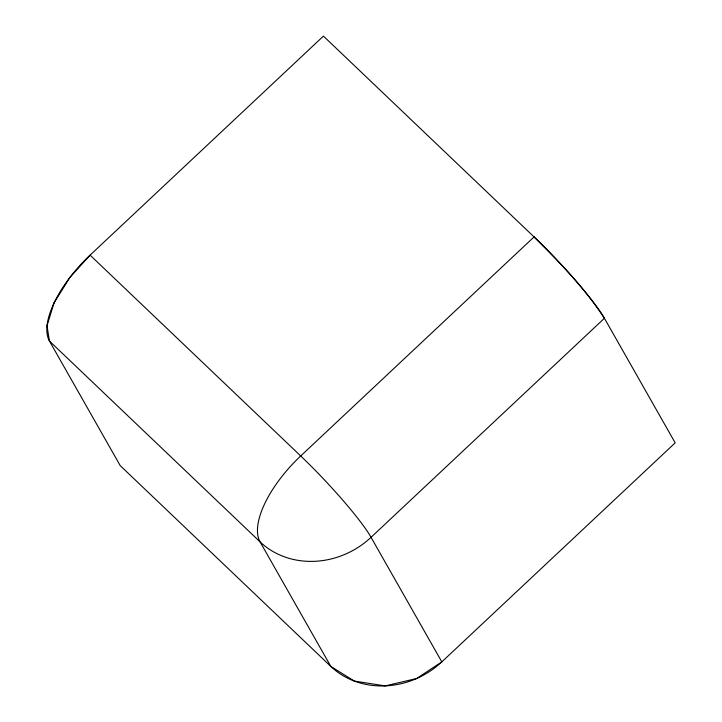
<?xml version="1.0" encoding="UTF-8"?>
<svg xmlns="http://www.w3.org/2000/svg" width="722" height="722" viewBox="0 0 722 722"><rect width="100%" height="100%" fill="white"/><g stroke="black" fill="none" stroke-linecap="round" stroke-linejoin="round"><path stroke-width="1.08" d="M54.015 302.978L47.02 325.73L49.439 341.037L120.204 465.609L330.829 666.433L354.303 681.072L385.151 685.9L416.648 678.518L441.819 661.884L675.178 442.848L604.413 318.276C584.73 288.168 559.487 262.194 534.063 236.924L323.438 36.1L90.088 255.137L69.853 277.483L54.015 302.978M534.063 236.924L300.704 455.961A80.557 34.584 -46.4 0 0 260.055 541.861L330.829 666.433A80.557 72.155 -29.6 0 0 441.819 661.884L371.054 537.312A80.557 9.332 46.8 0 0 300.704 455.961L90.088 255.137A80.557 34.584 -46.4 0 0 49.439 341.037L260.055 541.861A80.557 72.155 -29.6 0 0 371.054 537.312L604.413 318.276A80.557 9.332 46.8 0 0 534.063 236.924"/></g></svg>
